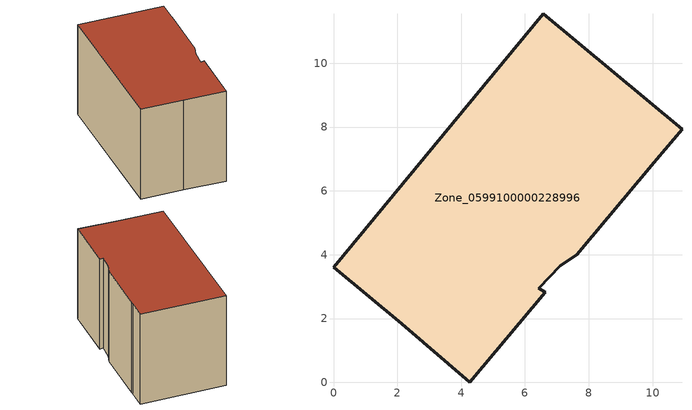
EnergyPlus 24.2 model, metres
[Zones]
Zone_0599100000228996
 floor ground (C_G): 7.1,3.66 6.43,2.94 6.63,2.82 4.27,0 2.14,1.84 0,3.61 6.57,11.55 10.92,7.93 10.12,6.98 10.04,6.89 7.62,4 z0
 wall outside (C_F): 6.57,11.55 0,3.61 2.14,1.84 4.27,0 6.63,2.82 6.43,2.94 7.1,3.66 7.62,4 10.04,6.89 10.12,6.98 10.92,7.93 6.57,11.55 z0:6.5
 roof outside (C_R): 10.12,6.98 10.92,7.93 6.57,11.55 0,3.61 2.14,1.84 4.27,0 6.63,2.82 6.43,2.94 7.1,3.66 7.62,4 10.04,6.89 z6.5
[BUILDING]
Pand.0599100000228996: North Axis=0; Terrain=City; Loads Convergence Tolerance Value=0.04; Temperature Convergence Tolerance Value=0.4; Solar Distribution=FullExterior; Maximum Number of Warmup Days=25; Minimum Number of Warmup Days=1
[Site:Location]
Rotterdam.The.Hague.AP_ZH_NLD Design_Conditions: Latitude=51.96; Longitude=4.45; Time Zone=1; Elevation=-4.5
[SITE:GROUNDTEMPERATURE:BUILDINGSURFACE]
18, 18, 18, 18, 18, 18, 18, 18, 18, 18, 18, 18
[MATERIAL] Thermal Absorptance=0.9; Solar Absorptance=0.7; Visible Absorptance=0.7
Name | Roughness | Thickness | Conductivity | Density | Specific Heat
G.TC.1946 | MediumSmooth | 0.15 | 1 | 540 | 1210
F.TC.1946 | Rough | 0.3 | 0.857143 | 1920 | 840
R.TC.1946 | MediumRough | 0.2 | 0.909091 | 1500 | 1000
[CONSTRUCTION]
C_G: G.TC.1946
C_F: F.TC.1946
C_R: R.TC.1946
[ZONE]
Zone_0599100000228996: Type=1; Multiplier=1; Ceiling Height=Autocalculate; Volume=Autocalculate; Floor Area=autocalculate; Part of Total Floor Area=Yes
[ZONEINFILTRATION:DESIGNFLOWRATE]
Infil_Zone_0599100000228996: Zone or ZoneList or Space or SpaceList=Zone_0599100000228996; Schedule=AlwaysOn; Design Flow Rate Calculation Method=Flow/Area; Flow Rate per Floor Area=0.003; Constant Term Coefficient=1; Temperature Term Coefficient=0; Velocity Term Coefficient=0; Velocity Squared Term Coefficient=0
[HVACTEMPLATE:ZONE:IDEALLOADSAIRSYSTEM]
Zone_0599100000228996: Maximum Heating Supply Air Temperature=50; Minimum Cooling Supply Air Temperature=13; Maximum Heating Supply Air Humidity Ratio=0.0156; Minimum Cooling Supply Air Humidity Ratio=0.0077; Heating Limit=NoLimit; Cooling Limit=NoLimit; Dehumidification Control Type=ConstantSensibleHeatRatio; Cooling Sensible Heat Ratio=0.7; Dehumidification Setpoint=60; Humidification Control Type=None; Humidification Setpoint=30; Outdoor Air Method=None; Outdoor Air Flow Rate per Person=0.00944; Outdoor Air Flow Rate per Zone Floor Area=0; Outdoor Air Flow Rate per Zone=0; Demand Controlled Ventilation Type=None; Outdoor Air Economizer Type=NoEconomizer; Heat Recovery Type=None; Sensible Heat Recovery Effectiveness=0.7; Latent Heat Recovery Effectiveness=0.65
[ZONECONTROL:THERMOSTAT]
ThermostatControl_Zone_0599100000228996: Zone or ZoneList=Zone_0599100000228996; Control Type Schedule=DualSetpointControlType; Control 1=Thermostat_Zone_0599100000228996; Temperature Difference Between Cutout And Setpoint=0
[THERMOSTATSETPOINT:DUALSETPOINT]
Thermostat_Zone_0599100000228996: Heating Setpoint Temperature Schedule=HeatingSetpoint_Zone_0599100000228996; Cooling Setpoint Temperature Schedule=CoolingSetpoint_Zone_0599100000228996
[SCHEDULE:COMPACT]
HeatingSetpoint_Zone_0599100000228996: Through: 12/31, For: AllDays, Until: 24:00, 21
CoolingSetpoint_Zone_0599100000228996: Through: 12/31, For: AllDays, Until: 24:00, 24
DualSetpointControlType: Through: 12/31, For: AllDays, Until: 24:00, 4
AlwaysOn: Through: 12/31, For: AllDays, Until: 24:00, 1
